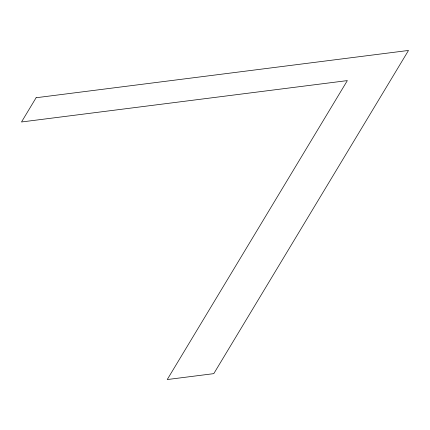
<?xml version="1.0" encoding="UTF-8"?>
<svg xmlns="http://www.w3.org/2000/svg" width="430" height="430" viewBox="0 0 430 430"><rect width="100%" height="100%" fill="white"/><g stroke="black" fill="none" stroke-linecap="round" stroke-linejoin="round"><path stroke-width="0.64" d="M36.104 97.739L21.5 121.98L347.349 80.598L167.238 379.55L213.785 373.643L408.5 50.45L36.104 97.739"/></g></svg>
